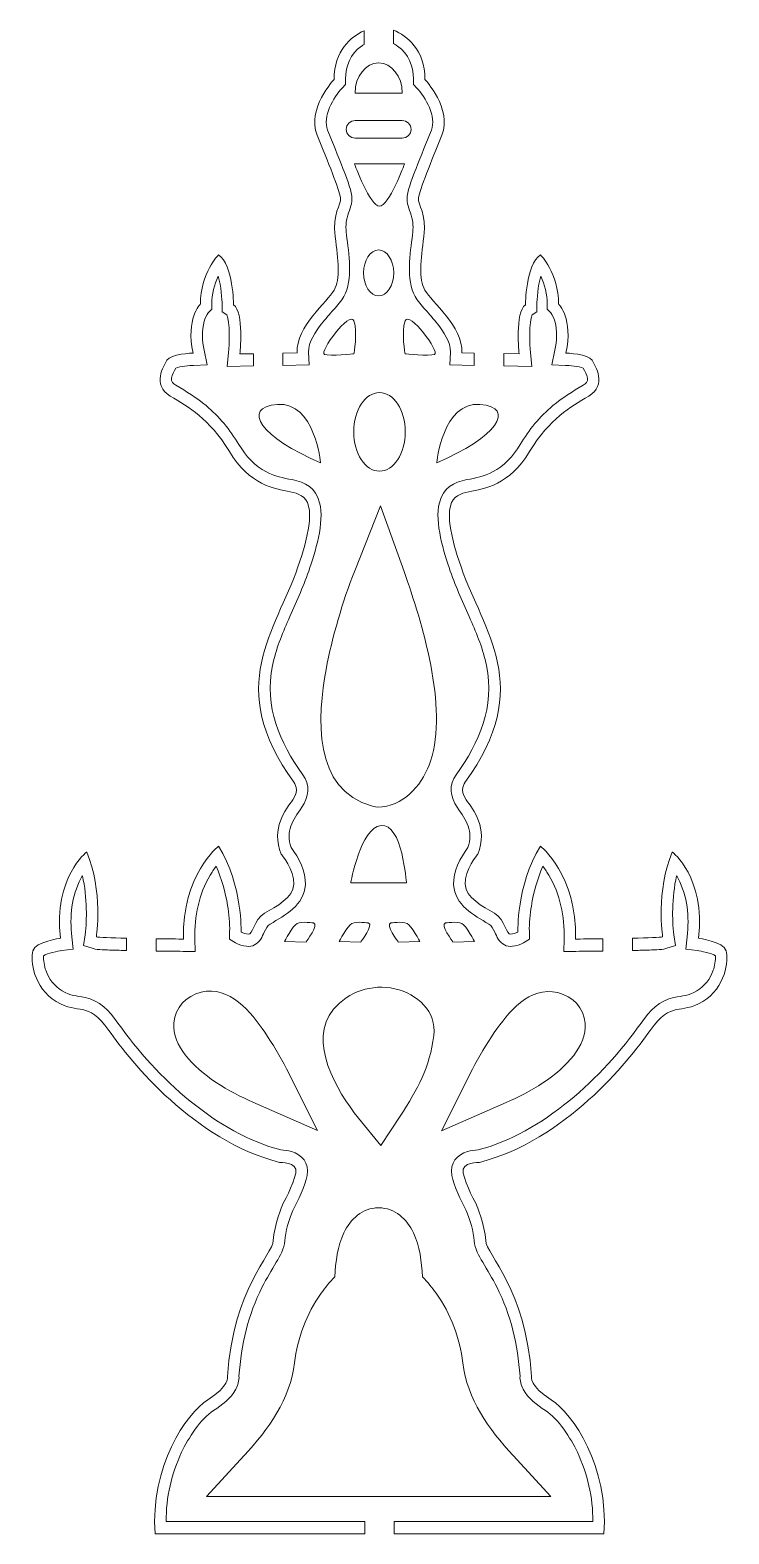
# Model space of a CAD drawing. Header units: millimetres. Extents: x -140 to 140, y -301 to 301.
import ezdxf

# ---------------------------------------------------------------- set-up
doc = ezdxf.new("R2010")
doc.units = ezdxf.units.MM
doc.header["$MEASUREMENT"] = 0
doc.layers.add('Layer 1', color=7, linetype='Continuous')

msp = doc.modelspace()

# ---------------------------------------------------------------- linework, layer by layer
at = {"layer": 'Layer 1', "color": 250, "lineweight": 20}
for points, knots in [([(-6.2447, 294.8461), (-6.2447, 294.8461), (-6.2447, 300.3441), (-6.2447, 300.3441), (-11.5096, 297.8455), (-18.2313, 292.3889), (-18.2313, 280.9), (-18.2313, 280.9), (-29.2343, 269.0516), (-25.0024, 258.5701), (-20.7695, 248.0915), (-16.1149, 236.6974), (-15.6932, 233.5084), (-15.2685, 230.3164), (-19.0777, 227.5857), (-17.8067, 218.0177), (-16.5396, 208.4437), (-15.6932, 201.1522), (-18.2313, 196.5993), (-20.7695, 192.0424), (-33.4643, 182.0162), (-33.0436, 171.5366), (-33.0436, 171.5366), (-38.7085, 171.4211), (-38.7085, 171.4211), (-38.7085, 171.4211), (-38.7085, 166.5087), (-38.7085, 166.5087), (-38.7085, 166.5087), (-28.2576, 166.7161), (-28.2576, 166.7161), (-28.2576, 166.7161), (-28.461, 171.7717), (-28.461, 171.7717), (-28.623, 175.7251), (-25.5209, 180.2217), (-23.2454, 183.1282), (-21.689, 185.1114), (-20.016, 186.974), (-18.3558, 188.8505), (-16.9692, 190.4218), (-15.3337, 192.2261), (-14.2977, 194.0828), (-10.5507, 200.8124), (-12.2889, 211.3443), (-13.2706, 218.7366), (-13.633, 221.4753), (-13.5905, 223.9295), (-12.7412, 226.5477), (-11.8701, 229.2261), (-10.7551, 231.2132), (-11.1541, 234.2303), (-11.5748, 237.4134), (-13.5283, 242.2053), (-14.6799, 245.2126), (-16.6521, 250.358), (-18.735, 255.4571), (-20.7972, 260.565), (-22.9709, 265.9446), (-18.4516, 273.7072), (-14.988, 277.4305), (-14.988, 277.4305), (-13.6468, 278.8793), (-13.6468, 278.8793), (-13.6468, 278.8793), (-13.6468, 280.9237), (-13.6468, 280.9237), (-13.6468, 286.5689), (-11.6716, 291.028), (-7.2876, 294.1607), (-6.9716, 294.3868), (-6.618, 294.6189), (-6.2447, 294.8461)], [0, 0, 0, 0, 0.04166667, 0.04166667, 0.04166667, 0.08333333, 0.08333333, 0.08333333, 0.125, 0.125, 0.125, 0.16666667, 0.16666667, 0.16666667, 0.20833333, 0.20833333, 0.20833333, 0.25, 0.25, 0.25, 0.29166667, 0.29166667, 0.29166667, 0.33333333, 0.33333333, 0.33333333, 0.375, 0.375, 0.375, 0.41666667, 0.41666667, 0.41666667, 0.45833333, 0.45833333, 0.45833333, 0.5, 0.5, 0.5, 0.54166667, 0.54166667, 0.54166667, 0.58333333, 0.58333333, 0.58333333, 0.625, 0.625, 0.625, 0.66666667, 0.66666667, 0.66666667, 0.70833333, 0.70833333, 0.70833333, 0.75, 0.75, 0.75, 0.79166667, 0.79166667, 0.79166667, 0.83333333, 0.83333333, 0.83333333, 0.875, 0.875, 0.875, 0.91666667, 0.91666667, 0.91666667, 0.95833333, 0.95833333, 0.95833333, 1, 1, 1, 1]), ([(5.5593, 295.174), (6.1459, 294.8431), (6.6921, 294.4955), (7.1642, 294.1607), (11.5472, 291.028), (13.5254, 286.5689), (13.5254, 280.9237), (13.5254, 280.9237), (13.5254, 278.8793), (13.5254, 278.8793), (13.5254, 278.8793), (14.8675, 277.4305), (14.8675, 277.4305), (18.3281, 273.7072), (22.8465, 265.9446), (20.6747, 260.565), (18.6136, 255.4571), (16.5287, 250.358), (14.5584, 245.2126), (13.4039, 242.2053), (11.4544, 237.4134), (11.0297, 234.2303), (10.6307, 231.2132), (11.7477, 229.2261), (12.6168, 226.5477), (13.4691, 223.9295), (13.5086, 221.4753), (13.1461, 218.7366), (12.1645, 211.3443), (10.4243, 200.8124), (14.1762, 194.0828), (15.2093, 192.2261), (16.8477, 190.4218), (18.2294, 188.8505), (19.8935, 186.974), (21.5655, 185.1114), (23.121, 183.1282), (25.3975, 180.2217), (28.4986, 175.7251), (28.3376, 171.7717), (28.3376, 171.7717), (28.1342, 166.7161), (28.1342, 166.7161), (28.1342, 166.7161), (37.8631, 166.5235), (37.8631, 166.5235), (37.8631, 166.5235), (37.8631, 171.4349), (37.8631, 171.4349), (37.8631, 171.4349), (32.9192, 171.5366), (32.9192, 171.5366), (33.3428, 182.0162), (20.6481, 192.0424), (18.1099, 196.5993), (15.5688, 201.1522), (16.4151, 208.4437), (17.6852, 218.0177), (18.9533, 227.5857), (15.1441, 230.3164), (15.5688, 233.5084), (15.9905, 236.6974), (20.6481, 248.0915), (24.876, 258.5701), (29.1129, 269.0516), (18.1099, 280.9), (18.1099, 280.9), (18.1099, 292.7998), (10.8973, 298.2336), (5.5593, 300.6019), (5.5593, 300.6019), (5.5593, 295.174), (5.5593, 295.174)], [0, 0, 0, 0, 0.04166667, 0.04166667, 0.04166667, 0.08333333, 0.08333333, 0.08333333, 0.125, 0.125, 0.125, 0.16666667, 0.16666667, 0.16666667, 0.20833333, 0.20833333, 0.20833333, 0.25, 0.25, 0.25, 0.29166667, 0.29166667, 0.29166667, 0.33333333, 0.33333333, 0.33333333, 0.375, 0.375, 0.375, 0.41666667, 0.41666667, 0.41666667, 0.45833333, 0.45833333, 0.45833333, 0.5, 0.5, 0.5, 0.54166667, 0.54166667, 0.54166667, 0.58333333, 0.58333333, 0.58333333, 0.625, 0.625, 0.625, 0.66666667, 0.66666667, 0.66666667, 0.70833333, 0.70833333, 0.70833333, 0.75, 0.75, 0.75, 0.79166667, 0.79166667, 0.79166667, 0.83333333, 0.83333333, 0.83333333, 0.875, 0.875, 0.875, 0.91666667, 0.91666667, 0.91666667, 0.95833333, 0.95833333, 0.95833333, 1, 1, 1, 1]), ([(-0.3976, 275.4305), (-0.3976, 275.4305), (-9.8125, 275.4305), (-9.8125, 275.4305), (-9.8125, 282.0695), (-5.5958, 287.4511), (-0.3976, 287.4511), (4.8017, 287.4511), (9.0172, 282.0695), (9.0172, 275.4305), (9.0172, 275.4305), (-0.3976, 275.4305), (-0.3976, 275.4305)], [0, 0, 0, 0, 0.25, 0.25, 0.25, 0.5, 0.5, 0.5, 0.75, 0.75, 0.75, 1, 1, 1, 1]), ([(-9.7505, 264.397), (-9.7505, 264.397), (8.9553, 264.397), (8.9553, 264.397), (10.9476, 264.397), (12.5809, 262.8177), (12.5809, 260.8929), (12.5809, 258.9636), (10.9476, 257.3865), (8.9553, 257.3865), (8.9553, 257.3865), (-9.7505, 257.3865), (-9.7505, 257.3865), (-11.7418, 257.3865), (-13.3751, 258.9636), (-13.3751, 260.8929), (-13.3751, 262.8177), (-11.7418, 264.397), (-9.7505, 264.397)], [0, 0, 0, 0, 0.16666667, 0.16666667, 0.16666667, 0.33333333, 0.33333333, 0.33333333, 0.5, 0.5, 0.5, 0.66666667, 0.66666667, 0.66666667, 0.83333333, 0.83333333, 0.83333333, 1, 1, 1, 1]), ([(-0.0611, 230.1214), (-3.7397, 229.9368), (-10.104, 247.1624), (-10.104, 247.1624), (-10.104, 247.1624), (-0.0611, 247.1624), (-0.0611, 247.1624), (-0.0611, 247.1624), (9.9796, 247.1624), (9.9796, 247.1624), (9.9796, 247.1624), (3.6152, 229.9346), (-0.0611, 230.1214)], [0, 0, 0, 0, 0.25, 0.25, 0.25, 0.5, 0.5, 0.5, 0.75, 0.75, 0.75, 1, 1, 1, 1]), ([(-89.3998, -62.7767), (-83.3299, -62.8606), (-78.4926, -62.9041), (-78.4926, -62.9041), (-79.0456, -37.319), (-64.4033, -25.7165), (-64.4033, -25.7165), (-54.7345, -41.785), (-55.4209, -60.1111), (-55.4209, -60.1111), (-55.4209, -60.1111), (-54.5814, -60.6227), (-52.5795, -60.9279), (-50.5796, -61.237), (-50.5796, -55.3874), (-46.006, -52.6181), (-41.4304, -49.8439), (-34.5684, -46.4574), (-34.283, -40.9129), (-33.9966, -35.3714), (-39.4038, -28.9677), (-39.4038, -28.9677), (-43.4905, -18.4941), (-37.6547, -11.163), (-34.7373, -7.18), (-31.8179, -3.2048), (-34.2514, -0.3487), (-34.2514, -0.3487), (-62.2167, 38.4448), (-41.6338, 59.8849), (-32.6831, 85.9056), (-23.7353, 111.9292), (-29.2571, 114.7083), (-35.7654, 115.927), (-42.2768, 117.1438), (-51.8991, 118.6726), (-60.1101, 132.0795), (-68.3172, 145.4942), (-76.2803, 149.6995), (-83.7674, 154.2544), (-91.2565, 158.8082), (-86.3717, 166.1719), (-85.0701, 168.6281), (-83.7674, 171.0823), (-74.6557, 171.426), (-74.6557, 171.426), (-77.5849, 185.1005), (-71.7244, 191.0578), (-71.7244, 191.0578), (-71.7244, 203.3279), (-64.4655, 210.7113), (-64.4655, 210.7113), (-58.4746, 206.6789), (-58.4321, 190.6756), (-58.4321, 190.6756), (-54.2022, 187.9359), (-55.894, 171.0823), (-55.894, 171.0823), (-55.894, 171.0823), (-50.5085, 171.183), (-50.5085, 171.183), (-50.5085, 171.183), (-50.5085, 166.2706), (-50.5085, 166.2706), (-50.5085, 166.2706), (-61.0049, 166.0642), (-61.0049, 166.0642), (-61.0049, 166.0642), (-60.4528, 171.6275), (-60.4528, 171.6275), (-60.1585, 174.5676), (-59.7684, 184.1731), (-61.0987, 186.6599), (-61.0987, 186.6599), (-63.0107, 187.9004), (-63.0107, 187.9004), (-63.0107, 187.9004), (-63.0166, 190.6815), (-63.0166, 190.6815), (-63.0226, 192.8858), (-63.4522, 198.2397), (-64.5702, 202.1882), (-66.2521, 198.7542), (-67.1399, 194.9855), (-67.1399, 191.0854), (-67.1399, 191.0854), (-67.1399, 188.9601), (-67.1399, 188.9601), (-67.1399, 188.9601), (-68.5285, 187.5429), (-68.5285, 187.5429), (-69.2366, 186.7399), (-69.8707, 185.1627), (-70.1739, 184.1415), (-71.278, 180.4627), (-70.9827, 176.2712), (-70.1877, 172.5647), (-70.1877, 172.5647), (-68.9394, 166.7378), (-68.9394, 166.7378), (-68.9394, 166.7378), (-74.4858, 166.5235), (-74.4858, 166.5235), (-75.8932, 166.4632), (-79.889, 166.0978), (-81.5077, 165.4332), (-82.207, 164.1651), (-82.9734, 162.7923), (-83.2025, 161.3889), (-83.4425, 159.9203), (-82.6642, 159.2754), (-81.5127, 158.5742), (-77.2936, 156.0064), (-73.2572, 153.6302), (-69.4016, 150.4175), (-64.1544, 146.0374), (-59.9264, 140.7823), (-56.2821, 134.8221), (-53.4635, 130.2178), (-49.9574, 126.3207), (-45.3068, 123.8991), (-41.9311, 122.147), (-38.6226, 121.4992), (-34.9813, 120.8177), (-29.7202, 119.8271), (-25.5782, 117.5487), (-24.0158, 111.5865), (-21.9576, 103.7498), (-25.8715, 91.5162), (-28.384, 84.2158), (-30.6772, 77.5513), (-33.6796, 71.2385), (-36.4903, 64.82), (-39.0641, 58.9477), (-41.5242, 52.8916), (-42.8318, 46.5245), (-46.2638, 29.8397), (-40.0803, 15.8551), (-30.7227, 2.8344), (-27.6551, -0.9521), (-28.3731, -6.4452), (-31.1385, -10.2199), (-34.8677, -15.308), (-37.6695, -19.8096), (-35.4365, -26.3308), (-32.3295, -30.2506), (-29.4398, -36.045), (-29.7035, -41.1677), (-30.1311, -49.4163), (-37.9609, -53.3845), (-43.7572, -56.8964), (-44.9275, -57.6006), (-45.5734, -58.8588), (-46.1571, -60.1131), (-46.6035, -61.0701), (-47.0114, -62.0459), (-47.5832, -62.9377), (-48.8878, -64.9583), (-50.8967, -66.1524), (-53.2284, -65.7929), (-54.6427, -65.5726), (-56.3927, -65.1598), (-57.6539, -64.3954), (-57.6539, -64.3954), (-60.119, -62.9209), (-60.119, -62.9209), (-60.119, -62.9209), (-60.0034, -59.8869), (-60.0034, -59.8869), (-59.8879, -56.6268), (-60.3195, -52.7021), (-60.8291, -49.515), (-61.6982, -44.0989), (-63.2073, -38.7421), (-65.4333, -33.7754), (-66.3647, -35.0238), (-67.2022, -36.3057), (-67.8273, -37.3664), (-72.2726, -44.9364), (-74.0987, -53.8684), (-73.909, -62.7648), (-73.909, -62.7648), (-73.7994, -67.8619), (-73.7994, -67.8619), (-73.7994, -67.8619), (-78.5301, -67.8155), (-78.5301, -67.8155), (-82.1526, -67.7859), (-85.7752, -67.7464), (-89.3998, -67.692), (-89.3998, -67.692), (-89.3998, -62.7767), (-89.3998, -62.7767)], [0, 0, 0, 0, 0.015625, 0.015625, 0.015625, 0.03125, 0.03125, 0.03125, 0.046875, 0.046875, 0.046875, 0.0625, 0.0625, 0.0625, 0.078125, 0.078125, 0.078125, 0.09375, 0.09375, 0.09375, 0.109375, 0.109375, 0.109375, 0.125, 0.125, 0.125, 0.140625, 0.140625, 0.140625, 0.15625, 0.15625, 0.15625, 0.171875, 0.171875, 0.171875, 0.1875, 0.1875, 0.1875, 0.203125, 0.203125, 0.203125, 0.21875, 0.21875, 0.21875, 0.234375, 0.234375, 0.234375, 0.25, 0.25, 0.25, 0.265625, 0.265625, 0.265625, 0.28125, 0.28125, 0.28125, 0.296875, 0.296875, 0.296875, 0.3125, 0.3125, 0.3125, 0.328125, 0.328125, 0.328125, 0.34375, 0.34375, 0.34375, 0.359375, 0.359375, 0.359375, 0.375, 0.375, 0.375, 0.390625, 0.390625, 0.390625, 0.40625, 0.40625, 0.40625, 0.421875, 0.421875, 0.421875, 0.4375, 0.4375, 0.4375, 0.453125, 0.453125, 0.453125, 0.46875, 0.46875, 0.46875, 0.484375, 0.484375, 0.484375, 0.5, 0.5, 0.5, 0.515625, 0.515625, 0.515625, 0.53125, 0.53125, 0.53125, 0.546875, 0.546875, 0.546875, 0.5625, 0.5625, 0.5625, 0.578125, 0.578125, 0.578125, 0.59375, 0.59375, 0.59375, 0.609375, 0.609375, 0.609375, 0.625, 0.625, 0.625, 0.640625, 0.640625, 0.640625, 0.65625, 0.65625, 0.65625, 0.671875, 0.671875, 0.671875, 0.6875, 0.6875, 0.6875, 0.703125, 0.703125, 0.703125, 0.71875, 0.71875, 0.71875, 0.734375, 0.734375, 0.734375, 0.75, 0.75, 0.75, 0.765625, 0.765625, 0.765625, 0.78125, 0.78125, 0.78125, 0.796875, 0.796875, 0.796875, 0.8125, 0.8125, 0.8125, 0.828125, 0.828125, 0.828125, 0.84375, 0.84375, 0.84375, 0.859375, 0.859375, 0.859375, 0.875, 0.875, 0.875, 0.890625, 0.890625, 0.890625, 0.90625, 0.90625, 0.90625, 0.921875, 0.921875, 0.921875, 0.9375, 0.9375, 0.9375, 0.953125, 0.953125, 0.953125, 0.96875, 0.96875, 0.96875, 0.984375, 0.984375, 0.984375, 1, 1, 1, 1]), ([(-0.3976, 212.655), (2.9365, 212.655), (5.6358, 208.543), (5.6358, 203.4777), (5.6358, 198.4067), (2.9365, 194.2981), (-0.3976, 194.2981), (-3.7284, 194.2981), (-6.431, 198.4067), (-6.431, 203.4777), (-6.431, 208.543), (-3.7284, 212.655), (-0.3976, 212.655)], [0, 0, 0, 0, 0.25, 0.25, 0.25, 0.5, 0.5, 0.5, 0.75, 0.75, 0.75, 1, 1, 1, 1]), ([(89.2842, -67.692), (85.6597, -67.7464), (82.0312, -67.7859), (78.4057, -67.8155), (78.4057, -67.8155), (73.675, -67.8619), (73.675, -67.8619), (73.675, -67.8619), (73.7846, -62.7648), (73.7846, -62.7648), (73.9772, -53.8684), (72.1521, -44.9364), (67.7029, -37.3664), (67.0787, -36.3057), (66.2412, -35.0238), (65.3129, -33.7754), (63.0562, -38.7935), (61.5461, -44.2125), (60.679, -49.6888), (60.1911, -52.8008), (59.7595, -56.6999), (59.879, -59.885), (59.879, -59.885), (59.9946, -62.9209), (59.9946, -62.9209), (59.9946, -62.9209), (57.5334, -64.3954), (57.5334, -64.3954), (56.2732, -65.1559), (54.5183, -65.5726), (53.104, -65.7929), (50.7752, -66.1524), (48.7595, -64.9583), (47.4608, -62.9377), (46.8899, -62.0459), (46.4791, -61.0701), (46.0327, -60.1131), (45.452, -58.8588), (44.8041, -57.6006), (43.6328, -56.8964), (37.8365, -53.3845), (30.0067, -49.4163), (29.583, -41.1677), (29.3173, -36.045), (32.2051, -30.2506), (35.3151, -26.3308), (37.5491, -19.8096), (34.7472, -15.308), (31.014, -10.2199), (28.2497, -6.4452), (27.5307, -0.9521), (30.6012, 2.8344), (39.9559, 15.8551), (46.1433, 29.8397), (42.7094, 46.5245), (41.4028, 52.8916), (38.9436, 58.9477), (36.3659, 64.82), (33.5522, 71.2385), (30.5528, 77.5513), (28.2606, 84.2158), (25.7511, 91.5162), (21.8371, 103.7498), (23.8914, 111.5865), (25.4558, 117.5487), (29.5998, 119.8271), (34.8568, 120.8177), (38.5021, 121.4992), (41.8106, 122.147), (45.1833, 123.8991), (49.833, 126.3207), (53.342, 130.2178), (56.1577, 134.8221), (59.8059, 140.7823), (64.03, 146.0374), (69.2801, 150.4175), (73.1368, 153.6302), (77.1721, 156.0064), (81.3883, 158.5742), (82.5378, 159.2754), (83.321, 159.9203), (83.0781, 161.3889), (82.846, 162.7923), (82.0826, 164.1651), (81.3833, 165.4332), (79.7646, 166.0978), (75.7687, 166.4632), (74.3624, 166.5235), (74.3624, 166.5235), (68.815, 166.7378), (68.815, 166.7378), (68.815, 166.7378), (70.0633, 172.5647), (70.0633, 172.5647), (70.8583, 176.2712), (71.1536, 180.4627), (70.0524, 184.1415), (69.7492, 185.1627), (69.1122, 186.7399), (68.4061, 187.5429), (68.4061, 187.5429), (67.0155, 188.9601), (67.0155, 188.9601), (67.0155, 188.9601), (67.0155, 191.0854), (67.0155, 191.0854), (67.0155, 194.9855), (66.1296, 198.7582), (64.4467, 202.1902), (63.3288, 198.2397), (62.9011, 192.8888), (62.8922, 190.6815), (62.8922, 190.6815), (62.8863, 187.9004), (62.8863, 187.9004), (62.8863, 187.9004), (60.9763, 186.6599), (60.9763, 186.6599), (59.6469, 184.1731), (60.038, 174.5676), (60.3294, 171.6275), (60.3294, 171.6275), (60.8805, 166.0642), (60.8805, 166.0642), (60.8805, 166.0642), (49.6632, 166.2874), (49.6632, 166.2874), (49.6632, 166.2874), (49.6632, 171.1998), (49.6632, 171.1998), (49.6632, 171.1998), (55.7706, 171.0823), (55.7706, 171.0823), (55.7706, 171.0823), (54.0778, 187.9359), (58.3087, 190.6756), (58.3087, 190.6756), (58.3542, 206.6789), (64.344, 210.7113), (64.344, 210.7113), (71.6, 203.3279), (71.6, 191.0578), (71.6, 191.0578), (77.4615, 185.1005), (74.5322, 171.426), (74.5322, 171.426), (83.6469, 171.0823), (84.9486, 168.6281), (86.2503, 166.1719), (91.1321, 158.8082), (83.6469, 154.2544), (76.1588, 149.6995), (68.1928, 145.4942), (59.9837, 132.0795), (51.7766, 118.6726), (42.1523, 117.1438), (35.641, 115.927), (29.1326, 114.7083), (23.6109, 111.9292), (32.5597, 85.9056), (41.5094, 59.8849), (62.0923, 38.4448), (34.127, -0.3487), (34.127, -0.3487), (31.6935, -3.2048), (34.6139, -7.18), (37.5283, -11.163), (43.3671, -18.4941), (39.2794, -28.9677), (39.2794, -28.9677), (33.8722, -35.3714), (34.1586, -40.9129), (34.444, -46.4574), (41.306, -49.8439), (45.8826, -52.6181), (50.4552, -55.3874), (50.4552, -61.237), (52.4561, -60.9279), (54.457, -60.6227), (55.2975, -60.1111), (55.2975, -60.1111), (55.2975, -60.1111), (54.6101, -41.785), (64.2788, -25.7165), (64.2788, -25.7165), (78.9212, -37.319), (78.3701, -62.9041), (78.3701, -62.9041), (83.2114, -62.8606), (89.2842, -62.7767), (89.2842, -62.7767), (89.2842, -67.692), (89.2842, -67.692)], [0, 0, 0, 0, 0.015625, 0.015625, 0.015625, 0.03125, 0.03125, 0.03125, 0.046875, 0.046875, 0.046875, 0.0625, 0.0625, 0.0625, 0.078125, 0.078125, 0.078125, 0.09375, 0.09375, 0.09375, 0.109375, 0.109375, 0.109375, 0.125, 0.125, 0.125, 0.140625, 0.140625, 0.140625, 0.15625, 0.15625, 0.15625, 0.171875, 0.171875, 0.171875, 0.1875, 0.1875, 0.1875, 0.203125, 0.203125, 0.203125, 0.21875, 0.21875, 0.21875, 0.234375, 0.234375, 0.234375, 0.25, 0.25, 0.25, 0.265625, 0.265625, 0.265625, 0.28125, 0.28125, 0.28125, 0.296875, 0.296875, 0.296875, 0.3125, 0.3125, 0.3125, 0.328125, 0.328125, 0.328125, 0.34375, 0.34375, 0.34375, 0.359375, 0.359375, 0.359375, 0.375, 0.375, 0.375, 0.390625, 0.390625, 0.390625, 0.40625, 0.40625, 0.40625, 0.421875, 0.421875, 0.421875, 0.4375, 0.4375, 0.4375, 0.453125, 0.453125, 0.453125, 0.46875, 0.46875, 0.46875, 0.484375, 0.484375, 0.484375, 0.5, 0.5, 0.5, 0.515625, 0.515625, 0.515625, 0.53125, 0.53125, 0.53125, 0.546875, 0.546875, 0.546875, 0.5625, 0.5625, 0.5625, 0.578125, 0.578125, 0.578125, 0.59375, 0.59375, 0.59375, 0.609375, 0.609375, 0.609375, 0.625, 0.625, 0.625, 0.640625, 0.640625, 0.640625, 0.65625, 0.65625, 0.65625, 0.671875, 0.671875, 0.671875, 0.6875, 0.6875, 0.6875, 0.703125, 0.703125, 0.703125, 0.71875, 0.71875, 0.71875, 0.734375, 0.734375, 0.734375, 0.75, 0.75, 0.75, 0.765625, 0.765625, 0.765625, 0.78125, 0.78125, 0.78125, 0.796875, 0.796875, 0.796875, 0.8125, 0.8125, 0.8125, 0.828125, 0.828125, 0.828125, 0.84375, 0.84375, 0.84375, 0.859375, 0.859375, 0.859375, 0.875, 0.875, 0.875, 0.890625, 0.890625, 0.890625, 0.90625, 0.90625, 0.90625, 0.921875, 0.921875, 0.921875, 0.9375, 0.9375, 0.9375, 0.953125, 0.953125, 0.953125, 0.96875, 0.96875, 0.96875, 0.984375, 0.984375, 0.984375, 1, 1, 1, 1]), ([(-10.3212, 171.1123), (-10.3212, 171.1123), (-8.6969, 179.747), (-10.3212, 184.2597), (-11.9455, 188.7769), (-24.341, 171.6988), (-22.1055, 170.9142), (-19.87, 170.1274), (-10.3212, 171.1123), (-10.3212, 171.1123)], [0, 0, 0, 0, 0.33333333, 0.33333333, 0.33333333, 0.66666667, 0.66666667, 0.66666667, 1, 1, 1, 1]), ([(10.2002, 171.1123), (10.2002, 171.1123), (8.5737, 179.747), (10.2002, 184.2597), (11.8222, 188.7769), (24.2166, 171.6988), (21.9845, 170.9142), (19.749, 170.1274), (10.2002, 171.1123), (10.2002, 171.1123)], [0, 0, 0, 0, 0.33333333, 0.33333333, 0.33333333, 0.66666667, 0.66666667, 0.66666667, 1, 1, 1, 1]), ([(-23.6048, 127.584), (-23.6048, 127.584), (-25.9912, 152.079), (-40.907, 150.9218), (-55.8205, 149.7703), (-47.1666, 137.3838), (-23.6048, 127.584)], [0, 0, 0, 0, 0.5, 0.5, 0.5, 1, 1, 1, 1]), ([(-0.0611, 155.6393), (5.6414, 155.6393), (10.2655, 148.6041), (10.2655, 139.9277), (10.2655, 131.2513), (5.6414, 124.2161), (-0.0611, 124.2161), (-5.7624, 124.2161), (-10.3865, 131.2513), (-10.3865, 139.9277), (-10.3865, 148.6041), (-5.7624, 155.6393), (-0.0611, 155.6393)], [0, 0, 0, 0, 0.25, 0.25, 0.25, 0.5, 0.5, 0.5, 0.75, 0.75, 0.75, 1, 1, 1, 1]), ([(22.8129, 127.584), (22.8129, 127.584), (25.1993, 152.079), (40.1094, 150.9218), (55.023, 149.7703), (46.3747, 137.3838), (22.8129, 127.584)], [0, 0, 0, 0, 0.5, 0.5, 0.5, 1, 1, 1, 1]), ([(9.768, 84.0546), (17.0373, 63.6739), (27.4179, 29.8733), (20.3681, 8.2758), (17.6035, -0.1991), (10.8002, -8.9205), (1.0398, -9.9966), (1.0398, -9.9966), (-0.9436, -10.2195), (-0.9436, -10.2195), (-0.9436, -10.2195), (-2.874, -9.7163), (-2.874, -9.7163), (-26.984, -3.4758), (-24.8903, 26.466), (-21.4144, 44.9231), (-18.9807, 57.8555), (-14.8463, 72.0531), (-9.9543, 84.3799), (-9.9543, 84.3799), (0.3667, 110.4001), (0.3667, 110.4001), (0.3667, 110.4001), (9.768, 84.0546), (9.768, 84.0546)], [0, 0, 0, 0, 0.125, 0.125, 0.125, 0.25, 0.25, 0.25, 0.375, 0.375, 0.375, 0.5, 0.5, 0.5, 0.625, 0.625, 0.625, 0.75, 0.75, 0.75, 0.875, 0.875, 0.875, 1, 1, 1, 1]), ([(10.7157, -40.4428), (10.7157, -40.4428), (-11.5099, -40.4428), (-11.5099, -40.4428), (-11.5099, -40.4428), (-7.8538, -18.494), (0.5873, -17.481), (9.0262, -16.4679), (10.7157, -40.4428), (10.7157, -40.4428)], [0, 0, 0, 0, 0.33333333, 0.33333333, 0.33333333, 0.66666667, 0.66666667, 0.66666667, 1, 1, 1, 1]), ([(-5.9602, -300.7975), (-5.9602, -300.7975), (-89.7879, -300.7975), (-89.7879, -300.7975), (-91.8964, -273.8485), (-77.4091, -252.5763), (-68.7162, -247.1879), (-60.0262, -241.7975), (-60.8597, -237.8381), (-60.8597, -237.8381), (-58.6395, -202.5971), (-42.8111, -189.45), (-42.5286, -183.3999), (-42.2491, -177.3438), (-38.8754, -169.1733), (-38.8754, -169.1733), (-38.8754, -169.1733), (-34.3778, -161.0018), (-33.5354, -156.4657), (-32.6939, -151.9236), (-39.9983, -152.2229), (-39.9983, -152.2229), (-74.2873, -143.447), (-99.4882, -111.9964), (-108.3293, -99.4972), (-117.1695, -86.9999), (-120.2094, -93.5478), (-129.323, -87.8937), (-138.4407, -82.2396), (-139.8253, -71.5319), (-138.7192, -67.6644), (-137.6121, -63.7949), (-127.6648, -62.6098), (-127.6648, -62.6098), (-130.4302, -38.2128), (-117.1695, -28.0966), (-117.1695, -28.0966), (-110.5367, -43.5676), (-113.301, -62.0123), (-113.301, -62.0123), (-112.5682, -62.2384), (-107.3635, -62.4231), (-101.2008, -62.5614), (-101.2008, -62.5614), (-101.2008, -67.4768), (-101.2008, -67.4768), (-103.2036, -67.4343), (-105.2075, -67.38), (-107.2084, -67.3148), (-109.0789, -67.2506), (-112.8111, -67.2733), (-114.5602, -66.7351), (-114.5602, -66.7351), (-118.4731, -65.5351), (-118.4731, -65.5351), (-118.4731, -65.5351), (-117.8282, -61.2064), (-117.8282, -61.2064), (-117.3443, -57.9749), (-117.2544, -54.1509), (-117.3255, -50.8997), (-117.4184, -46.4929), (-117.8934, -41.9548), (-118.9156, -37.6014), (-119.1388, -37.9777), (-119.3422, -38.3382), (-119.516, -38.6651), (-123.271, -45.7325), (-124.0166, -54.0205), (-123.1179, -61.9836), (-123.1179, -61.9836), (-122.5549, -66.9425), (-122.5549, -66.9425), (-122.5549, -66.9425), (-127.1622, -67.4886), (-127.1622, -67.4886), (-128.611, -67.6644), (-132.9624, -68.5503), (-134.4369, -69.5972), (-134.6502, -71.2751), (-134.0271, -74.0197), (-133.5629, -75.3559), (-132.3284, -78.8867), (-130.0726, -81.7112), (-127.0367, -83.5926), (-123.5564, -85.7496), (-121.5249, -85.4859), (-117.843, -86.2621), (-111.9628, -87.4977), (-108.2079, -91.4995), (-104.6811, -96.48), (-88.8585, -118.8475), (-65.2496, -140.4456), (-39.4828, -147.2562), (-38.0824, -147.268), (-36.5516, -147.4744), (-35.2588, -147.8448), (-31.098, -149.0359), (-28.1272, -152.5083), (-29.0378, -157.4079), (-29.823, -161.621), (-32.6831, -167.5665), (-34.7916, -171.4093), (-36.1723, -174.8274), (-37.7802, -179.9788), (-37.95, -183.6231), (-38.0883, -186.6511), (-39.8541, -189.6307), (-41.3316, -192.1304), (-43.2733, -195.4102), (-45.208, -198.5825), (-46.9403, -202.0085), (-52.6003, -213.2041), (-55.415, -225.0386), (-56.2594, -237.7196), (-56.1547, -239.521), (-56.7315, -241.4034), (-57.5443, -242.9372), (-59.4711, -246.5676), (-63.1322, -249.3981), (-66.4269, -251.4445), (-71.5654, -254.6276), (-76.5914, -262.5917), (-79.2204, -268.1312), (-83.2845, -276.6899), (-85.4552, -286.2371), (-85.4068, -295.8357), (-85.4068, -295.8357), (-5.9602, -295.8357), (-5.9602, -295.8357), (-5.9602, -295.8357), (-5.9602, -300.7975), (-5.9602, -300.7975)], [0, 0, 0, 0, 0.02272727, 0.02272727, 0.02272727, 0.04545455, 0.04545455, 0.04545455, 0.06818182, 0.06818182, 0.06818182, 0.09090909, 0.09090909, 0.09090909, 0.11363636, 0.11363636, 0.11363636, 0.13636364, 0.13636364, 0.13636364, 0.15909091, 0.15909091, 0.15909091, 0.18181818, 0.18181818, 0.18181818, 0.20454545, 0.20454545, 0.20454545, 0.22727273, 0.22727273, 0.22727273, 0.25, 0.25, 0.25, 0.27272727, 0.27272727, 0.27272727, 0.29545455, 0.29545455, 0.29545455, 0.31818182, 0.31818182, 0.31818182, 0.34090909, 0.34090909, 0.34090909, 0.36363636, 0.36363636, 0.36363636, 0.38636364, 0.38636364, 0.38636364, 0.40909091, 0.40909091, 0.40909091, 0.43181818, 0.43181818, 0.43181818, 0.45454545, 0.45454545, 0.45454545, 0.47727273, 0.47727273, 0.47727273, 0.5, 0.5, 0.5, 0.52272727, 0.52272727, 0.52272727, 0.54545455, 0.54545455, 0.54545455, 0.56818182, 0.56818182, 0.56818182, 0.59090909, 0.59090909, 0.59090909, 0.61363636, 0.61363636, 0.61363636, 0.63636364, 0.63636364, 0.63636364, 0.65909091, 0.65909091, 0.65909091, 0.68181818, 0.68181818, 0.68181818, 0.70454545, 0.70454545, 0.70454545, 0.72727273, 0.72727273, 0.72727273, 0.75, 0.75, 0.75, 0.77272727, 0.77272727, 0.77272727, 0.79545455, 0.79545455, 0.79545455, 0.81818182, 0.81818182, 0.81818182, 0.84090909, 0.84090909, 0.84090909, 0.86363636, 0.86363636, 0.86363636, 0.88636364, 0.88636364, 0.88636364, 0.90909091, 0.90909091, 0.90909091, 0.93181818, 0.93181818, 0.93181818, 0.95454545, 0.95454545, 0.95454545, 0.97727273, 0.97727273, 0.97727273, 1, 1, 1, 1]), ([(5.8368, -295.8357), (5.8368, -295.8357), (85.2824, -295.8357), (85.2824, -295.8357), (85.3308, -286.2371), (83.163, -276.6899), (79.097, -268.1312), (76.467, -262.5917), (71.441, -254.6276), (66.3054, -251.4445), (63.0078, -249.3952), (59.3467, -246.5676), (57.4228, -242.9342), (56.6081, -241.4014), (56.0323, -239.521), (56.135, -237.7196), (55.2916, -225.0386), (52.4759, -213.2041), (46.8159, -202.0085), (45.0846, -198.5825), (43.1489, -195.4102), (41.2102, -192.1304), (39.7297, -189.6307), (37.9678, -186.6511), (37.8256, -183.6231), (37.6557, -179.9788), (36.0519, -174.8274), (34.6682, -171.4093), (32.5616, -167.5665), (29.7005, -161.621), (28.9173, -157.4079), (28.0068, -152.5083), (30.9745, -149.0359), (35.1344, -147.8448), (36.4272, -147.4744), (37.958, -147.268), (39.3594, -147.2562), (65.1292, -140.4456), (88.7361, -118.8475), (104.5597, -96.48), (108.0835, -91.4995), (111.8384, -87.4977), (117.7216, -86.2621), (121.4004, -85.4859), (123.432, -85.7496), (126.9123, -83.5926), (129.9492, -81.7112), (132.2079, -78.8867), (133.4394, -75.3559), (133.9026, -74.0197), (134.5258, -71.2751), (134.3125, -69.5972), (132.839, -68.5503), (128.4895, -67.6644), (127.0377, -67.4886), (127.0377, -67.4886), (122.4305, -66.9425), (122.4305, -66.9425), (122.4305, -66.9425), (122.9935, -61.9836), (122.9935, -61.9836), (123.8961, -54.0205), (123.1446, -45.7325), (119.3936, -38.6651), (119.2188, -38.3382), (119.0154, -37.9777), (118.7931, -37.6014), (117.7729, -41.9548), (117.2939, -46.4929), (117.2011, -50.8997), (117.13, -54.1509), (117.2209, -57.9749), (117.7048, -61.2064), (117.7048, -61.2064), (118.3527, -65.5351), (118.3527, -65.5351), (118.3527, -65.5351), (114.4388, -66.7351), (114.4388, -66.7351), (112.6907, -67.2733), (108.9545, -67.2506), (107.084, -67.3148), (105.087, -67.38), (103.0891, -67.4343), (101.0872, -67.4768), (101.0872, -67.4768), (101.0872, -62.5614), (101.0872, -62.5614), (107.2509, -62.4231), (112.4438, -62.2384), (113.1795, -62.0123), (113.1795, -62.0123), (110.4142, -43.5676), (117.0451, -28.0966), (117.0451, -28.0966), (130.3067, -38.2128), (127.5444, -62.6098), (127.5444, -62.6098), (137.4916, -63.7949), (138.5948, -67.6644), (139.7009, -71.5319), (138.3173, -82.2396), (129.2026, -87.8937), (120.0849, -93.5478), (117.0451, -86.9999), (108.2049, -99.4972), (99.3638, -111.9964), (74.1649, -143.447), (39.8739, -152.2229), (39.8739, -152.2229), (32.5676, -151.9236), (33.411, -156.4657), (34.2534, -161.0018), (38.751, -169.1733), (38.751, -169.1733), (38.751, -169.1733), (42.1247, -177.3438), (42.4042, -183.3999), (42.6866, -189.45), (58.5151, -202.5971), (60.7363, -237.8381), (60.7363, -237.8381), (59.9017, -241.7975), (68.5927, -247.1879), (77.2857, -252.5763), (91.772, -273.8485), (89.6635, -300.7975), (89.6635, -300.7975), (5.8368, -300.7975), (5.8368, -300.7975), (5.8368, -300.7975), (5.8368, -295.8357), (5.8368, -295.8357)], [0, 0, 0, 0, 0.02272727, 0.02272727, 0.02272727, 0.04545455, 0.04545455, 0.04545455, 0.06818182, 0.06818182, 0.06818182, 0.09090909, 0.09090909, 0.09090909, 0.11363636, 0.11363636, 0.11363636, 0.13636364, 0.13636364, 0.13636364, 0.15909091, 0.15909091, 0.15909091, 0.18181818, 0.18181818, 0.18181818, 0.20454545, 0.20454545, 0.20454545, 0.22727273, 0.22727273, 0.22727273, 0.25, 0.25, 0.25, 0.27272727, 0.27272727, 0.27272727, 0.29545455, 0.29545455, 0.29545455, 0.31818182, 0.31818182, 0.31818182, 0.34090909, 0.34090909, 0.34090909, 0.36363636, 0.36363636, 0.36363636, 0.38636364, 0.38636364, 0.38636364, 0.40909091, 0.40909091, 0.40909091, 0.43181818, 0.43181818, 0.43181818, 0.45454545, 0.45454545, 0.45454545, 0.47727273, 0.47727273, 0.47727273, 0.5, 0.5, 0.5, 0.52272727, 0.52272727, 0.52272727, 0.54545455, 0.54545455, 0.54545455, 0.56818182, 0.56818182, 0.56818182, 0.59090909, 0.59090909, 0.59090909, 0.61363636, 0.61363636, 0.61363636, 0.63636364, 0.63636364, 0.63636364, 0.65909091, 0.65909091, 0.65909091, 0.68181818, 0.68181818, 0.68181818, 0.70454545, 0.70454545, 0.70454545, 0.72727273, 0.72727273, 0.72727273, 0.75, 0.75, 0.75, 0.77272727, 0.77272727, 0.77272727, 0.79545455, 0.79545455, 0.79545455, 0.81818182, 0.81818182, 0.81818182, 0.84090909, 0.84090909, 0.84090909, 0.86363636, 0.86363636, 0.86363636, 0.88636364, 0.88636364, 0.88636364, 0.90909091, 0.90909091, 0.90909091, 0.93181818, 0.93181818, 0.93181818, 0.95454545, 0.95454545, 0.95454545, 0.97727273, 0.97727273, 0.97727273, 1, 1, 1, 1]), ([(-26.4122, -56.4516), (-26.4122, -56.4516), (-31.0791, -55.7784), (-32.9442, -56.6778), (-34.8117, -57.5806), (-38.0771, -63.8943), (-38.0771, -63.8943), (-38.0771, -63.8943), (-29.4435, -64.1183), (-29.4435, -64.1183), (-29.4435, -64.1183), (-24.0776, -56.9074), (-26.4122, -56.4516)], [0, 0, 0, 0, 0.25, 0.25, 0.25, 0.5, 0.5, 0.5, 0.75, 0.75, 0.75, 1, 1, 1, 1]), ([(-4.5321, -56.4516), (-4.5321, -56.4516), (-9.1979, -55.7784), (-11.0664, -56.6778), (-12.9338, -57.5806), (-16.1993, -63.8943), (-16.1993, -63.8943), (-16.1993, -63.8943), (-7.5679, -64.1183), (-7.5679, -64.1183), (-7.5679, -64.1183), (-2.1998, -56.9074), (-4.5321, -56.4516)], [0, 0, 0, 0, 0.25, 0.25, 0.25, 0.5, 0.5, 0.5, 0.75, 0.75, 0.75, 1, 1, 1, 1]), ([(4.4111, -56.4516), (4.4111, -56.4516), (9.0768, -55.7784), (10.942, -56.6778), (12.8094, -57.5806), (16.0749, -63.8943), (16.0749, -63.8943), (16.0749, -63.8943), (7.4413, -64.1183), (7.4413, -64.1183), (7.4413, -64.1183), (2.0765, -56.9074), (4.4111, -56.4516)], [0, 0, 0, 0, 0.25, 0.25, 0.25, 0.5, 0.5, 0.5, 0.75, 0.75, 0.75, 1, 1, 1, 1]), ([(26.2889, -56.4516), (26.2889, -56.4516), (30.9524, -55.7784), (32.8221, -56.6778), (34.6873, -57.5806), (37.9527, -63.8943), (37.9527, -63.8943), (37.9527, -63.8943), (29.3225, -64.1183), (29.3225, -64.1183), (29.3225, -64.1183), (23.9566, -56.9074), (26.2889, -56.4516)], [0, 0, 0, 0, 0.25, 0.25, 0.25, 0.5, 0.5, 0.5, 0.75, 0.75, 0.75, 1, 1, 1, 1]), ([(-50.7011, -128.1263), (-60.2319, -123.9581), (-71.4105, -117.5172), (-77.7546, -109.2686), (-80.5991, -105.5697), (-82.6871, -101.0987), (-82.3191, -96.3958), (-81.8407, -90.2656), (-77.4383, -85.6922), (-71.3565, -84.159), (-60.1216, -81.3292), (-51.363, -92.2524), (-45.9701, -100.1419), (-42.8284, -104.7401), (-39.7926, -109.8483), (-37.2881, -114.8202), (-37.2881, -114.8202), (-24.9095, -139.4176), (-24.9095, -139.4176), (-24.9095, -139.4176), (-50.7011, -128.1263), (-50.7011, -128.1263)], [0, 0, 0, 0, 0.14285714, 0.14285714, 0.14285714, 0.28571429, 0.28571429, 0.28571429, 0.42857143, 0.42857143, 0.42857143, 0.57142857, 0.57142857, 0.57142857, 0.71428571, 0.71428571, 0.71428571, 0.85714286, 0.85714286, 0.85714286, 1, 1, 1, 1]), ([(-8.4741, -134.4963), (-17.2157, -123.7375), (-28.9595, -103.7046), (-18.4348, -90.9984), (-12.5432, -83.8844), (-3.1059, -80.7686), (6.0657, -82.7723), (15.0911, -84.7421), (22.8985, -92.0284), (21.6727, -101.5141), (20.0349, -114.1583), (15.2093, -122.9507), (8.2112, -133.6678), (8.2112, -133.6678), (0.477, -145.5219), (0.477, -145.5219), (0.477, -145.5219), (-8.4741, -134.4963), (-8.4741, -134.4963)], [0, 0, 0, 0, 0.16666667, 0.16666667, 0.16666667, 0.33333333, 0.33333333, 0.33333333, 0.5, 0.5, 0.5, 0.66666667, 0.66666667, 0.66666667, 0.83333333, 0.83333333, 0.83333333, 1, 1, 1, 1]), ([(37.1659, -114.9992), (39.6682, -110.0329), (42.7074, -104.9191), (45.8479, -100.3198), (51.2397, -92.4392), (60.0005, -81.5104), (71.2321, -84.3403), (77.3161, -85.8734), (81.7196, -90.4446), (82.198, -96.5793), (82.5627, -101.2766), (80.4781, -105.7566), (77.6302, -109.452), (71.2895, -117.7018), (60.1108, -124.1371), (50.5767, -128.3109), (50.5767, -128.3109), (24.7862, -139.6022), (24.7862, -139.6022), (24.7862, -139.6022), (37.1659, -114.9992), (37.1659, -114.9992)], [0, 0, 0, 0, 0.14285714, 0.14285714, 0.14285714, 0.28571429, 0.28571429, 0.28571429, 0.42857143, 0.42857143, 0.42857143, 0.57142857, 0.57142857, 0.57142857, 0.71428571, 0.71428571, 0.71428571, 0.85714286, 0.85714286, 0.85714286, 1, 1, 1, 1]), ([(-17.926, -198.0305), (-17.6649, -192.0398), (-16.7711, -185.5764), (-14.3004, -180.3715), (-11.7305, -174.9527), (-6.9376, -170.3849), (-0.3976, -170.3849), (6.1423, -170.3849), (10.933, -174.9527), (13.5062, -180.3715), (15.9736, -185.5764), (16.8673, -192.0398), (17.1285, -198.0305), (19.1625, -200.0926), (21.0502, -202.4024), (22.5675, -204.5186), (28.5188, -212.8044), (32.0758, -222.3926), (33.2554, -232.3995), (34.9585, -246.7918), (43.6586, -258.9115), (53.348, -269.4475), (53.348, -269.4475), (68.4709, -285.8806), (68.4709, -285.8806), (68.4709, -285.8806), (-69.2628, -285.8806), (-69.2628, -285.8806), (-69.2628, -285.8806), (-54.1456, -269.4475), (-54.1456, -269.4475), (-44.4505, -258.9115), (-35.7538, -246.7918), (-34.0507, -232.3995), (-32.8677, -222.3869), (-29.3107, -212.7932), (-23.3538, -204.5051), (-21.8399, -202.3991), (-19.9522, -200.087), (-17.926, -198.0305)], [0, 0, 0, 0, 0.07692308, 0.07692308, 0.07692308, 0.15384615, 0.15384615, 0.15384615, 0.23076923, 0.23076923, 0.23076923, 0.30769231, 0.30769231, 0.30769231, 0.38461538, 0.38461538, 0.38461538, 0.46153846, 0.46153846, 0.46153846, 0.53846154, 0.53846154, 0.53846154, 0.61538462, 0.61538462, 0.61538462, 0.69230769, 0.69230769, 0.69230769, 0.76923077, 0.76923077, 0.76923077, 0.84615385, 0.84615385, 0.84615385, 0.92307692, 0.92307692, 0.92307692, 1, 1, 1, 1])]:
    msp.add_open_spline(points, degree=3, knots=knots, dxfattribs=at)

doc.saveas('drawing.dxf')
